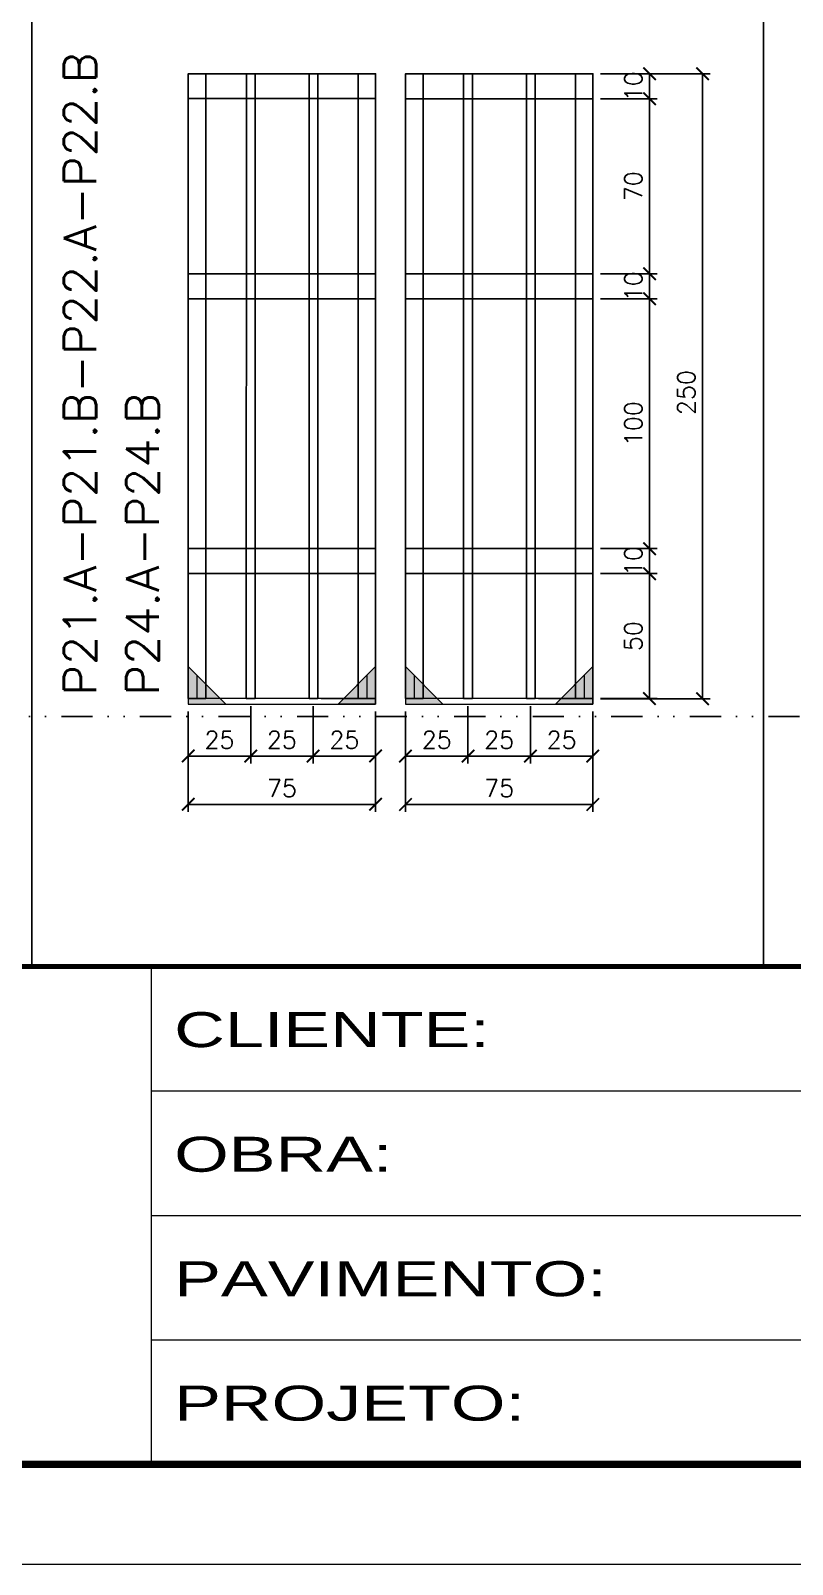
# Model space of a CAD drawing. Header units: millimetres. Extents: x 787 to 8287, y -592 to 17063.
# Drawn here: x 4973 to 5278, y -592 to 22 of the extents above; entities that cross this region are included whole.
import ezdxf

# ---------------------------------------------------------------- set-up
doc = ezdxf.new("R2010")
doc.units = ezdxf.units.MM
for name, pattern in [('CONTINUO', [0]), ('DASHED', [0.75, 0.5, -0.25]), ('DIVIDE2', [0.625, 0.25, -0.125, 0, -0.125, 0, -0.125]), ('HIDDEN', [0.375, 0.25, -0.125])]:
    doc.linetypes.add(name, pattern=pattern)
for name, color, linetype in [('COTA', 241, 'Continuous'), ('Nível', 160, 'Continuous'), ('SARR_2.2x10', 60, 'Continuous'), ('SARR_3.5x7', 81, 'Continuous'), ('SARR_7x7', 40, 'Continuous'), ('Texto Nível', 251, 'Continuous')]:
    doc.layers.add(name, color=color, linetype=linetype)
for name, color, linetype, lineweight in [('Folhas', 255, 'Continuous', 9), ('Madeira', 126, 'Continuous', 18), ('Sarr 2.2x7', 40, 'Continuous', 9), ('SARRAFO DE PRESSAO', 251, 'DASHED', 9), ('Texto Seção', 7, 'Continuous', 15)]:
    doc.layers.add(name, color=color, linetype=linetype, lineweight=lineweight)
doc.styles.add('REGUA-120', font='ROMANS.shx', dxfattribs={"height": 15})
doc.styles.add('ROMANS', font='romans.shx')
doc.styles.add('Tecnologia', font='')
doc.styles.get('Tecnologia').set_extended_font_data('Forgotten Futurist')
doc.dimstyles.new('Cota Paínel', dxfattribs={"dimtxt": 7, "dimasz": 5, "dimexe": 3, "dimexo": 3, "dimgap": 3, "dimtad": 1, "dimdec": 1, "dimzin": 12, "dimdsep": 46, "dimtxsty": 'ROMANS', "dimblk": 'ARCHTICK', "dimcen": 0, "dimclrd": 4, "dimclre": 4, "dimclrt": 1, "dimadec": 1, "dimazin": 3, "dimtfac": 1, "dimtdec": 1, "dimtmove": 0, "dimatfit": 3, "dimldrblk": 'OBLIQUE', "dimfxl": 0, "dimtolj": 1, "dimtzin": 12, "dimarcsym": 0})

# ---------------------------------------------------------------- blocks, each defined once
blk = doc.blocks.new('9999999999')
at = {"color": 30, "linetype": 'CONTINUO'}
for p, q in [((98564.56, 34230.21), (98564.56, 34429.45)), ((98564.56, 34379.64), (99583.98, 34379.64)), ((98564.56, 34329.83), (99487.98, 34329.83)), ((98564.56, 34280.02), (99487.98, 34280.02))]:
    blk.add_line(p, q, dxfattribs=at)
at = {"color": 30, "linetype": 'CONTINUO', "const_width": 2}
blk.add_lwpolyline([(99583.98, 34230.21), (99583.98, 34414.45, 0.414214), (99568.98, 34429.45), (98228.98, 34429.45, 0.414214), (98213.98, 34414.45), (98213.98, 34245.21, 0.414214), (98228.98, 34230.21), (99583.98, 34230.21)], format="xyb", dxfattribs=at)
at = {"layer": 'Folhas'}
blk.add_lwpolyline([(98138.98, 34190.21), (99623.98, 34190.21), (99623.98, 35240.21), (98138.98, 35240.21)], close=True, dxfattribs=at)
at = {"layer": 'Folhas', "color": 30, "const_width": 3}
blk.add_lwpolyline([(98213.98, 34230.21), (99583.98, 34230.21), (99583.98, 35200.21), (98213.98, 35200.21)], close=True, dxfattribs=at)
at = {"layer": 'Folhas', "color": 7, "style": 'Tecnologia', "width": 1.5}
for s, p in [('CLIENTE:', (98573.65, 34397.17)), ('OBRA:', (98573.65, 34347.31)), ('PAVIMENTO:', (98573.65, 34297.5)), ('PROJETO:', (98573.65, 34247.69))]:
    blk.add_text(s, height=14, dxfattribs=at).set_placement(p)
blk = doc.blocks.new('_ArchTick')
at = {"color": 0, "linetype": 'ByBlock', "const_width": 0.15}
blk.add_lwpolyline([(-0.5, -0.5), (0.5, 0.5)], dxfattribs=at)
blk = doc.blocks.new('*D1033')
at = {"layer": 'COTA', "color": 4, "lineweight": -2}
for p, q in [((5035.8, -250.33), (5035.8, -271.15)), ((5060.8, -248.13), (5060.8, -271.15)), ((5035.8, -268.15), (5060.8, -268.15))]:
    blk.add_line(p, q, dxfattribs=at)
at = {"layer": 'Defpoints', "color": 0}
for p in [(5060.8, -245.13), (5035.8, -247.33), (5060.8, -268.15)]:
    blk.add_point(p, dxfattribs=at)
at = {"layer": 'COTA', "color": 4, "lineweight": -2, "xscale": 5, "yscale": 5, "zscale": 5, "rotation": 180}
blk.add_blockref('_ArchTick', (5035.8, -268.15), dxfattribs=at)
at = {"layer": 'COTA', "color": 4, "lineweight": -2, "xscale": 5, "yscale": 5, "zscale": 5}
blk.add_blockref('_ArchTick', (5060.8, -268.15), dxfattribs=at)
at = {"layer": 'COTA', "color": 1, "insert": (5048.3, -261.65), "char_height": 7, "attachment_point": 5, "style": 'ROMANS'}
blk.add_mtext('\\A1;25', dxfattribs=at)
blk = doc.blocks.new('_Oblique')
at = {"color": 0, "linetype": 'ByBlock', "lineweight": -2}
blk.add_line((-0.5, -0.5), (0.5, 0.5), dxfattribs=at)
blk = doc.blocks.new('*D1034')
at = {"layer": 'COTA', "color": 4, "lineweight": -2}
for p, q in [((5060.8, -248.13), (5060.8, -271.15)), ((5085.8, -248.13), (5085.8, -271.15)), ((5060.8, -268.15), (5085.8, -268.15))]:
    blk.add_line(p, q, dxfattribs=at)
at = {"layer": 'Defpoints', "color": 0}
for p in [(5060.8, -245.13), (5085.8, -245.13), (5085.8, -268.15)]:
    blk.add_point(p, dxfattribs=at)
at = {"layer": 'COTA', "color": 4, "lineweight": -2, "xscale": 5, "yscale": 5, "zscale": 5, "rotation": 180}
blk.add_blockref('_ArchTick', (5060.8, -268.15), dxfattribs=at)
at = {"layer": 'COTA', "color": 4, "lineweight": -2, "xscale": 5, "yscale": 5, "zscale": 5}
blk.add_blockref('_ArchTick', (5085.8, -268.15), dxfattribs=at)
at = {"layer": 'COTA', "color": 1, "insert": (5073.3, -261.65), "char_height": 7, "attachment_point": 5, "style": 'ROMANS'}
blk.add_mtext('\\A1;25', dxfattribs=at)
blk = doc.blocks.new('*D1035')
at = {"layer": 'COTA', "color": 4, "lineweight": -2}
for p, q in [((5085.8, -248.13), (5085.8, -271.15)), ((5110.81, -250.33), (5110.81, -271.15)), ((5085.8, -268.15), (5110.81, -268.15))]:
    blk.add_line(p, q, dxfattribs=at)
at = {"layer": 'Defpoints', "color": 0}
for p in [(5085.8, -245.13), (5110.81, -247.33), (5110.81, -268.15)]:
    blk.add_point(p, dxfattribs=at)
at = {"layer": 'COTA', "color": 4, "lineweight": -2, "xscale": 5, "yscale": 5, "zscale": 5, "rotation": 180}
blk.add_blockref('_ArchTick', (5085.8, -268.15), dxfattribs=at)
at = {"layer": 'COTA', "color": 4, "lineweight": -2, "xscale": 5, "yscale": 5, "zscale": 5}
blk.add_blockref('_ArchTick', (5110.81, -268.15), dxfattribs=at)
at = {"layer": 'COTA', "color": 1, "insert": (5098.31, -261.65), "char_height": 7, "attachment_point": 5, "style": 'ROMANS'}
blk.add_mtext('\\A1;25', dxfattribs=at)
blk = doc.blocks.new('*D1036')
at = {"layer": 'COTA', "color": 4, "lineweight": -2}
for p, q in [((5035.8, -250.33), (5035.8, -290.5)), ((5110.81, -250.33), (5110.81, -290.5)), ((5035.8, -287.5), (5110.81, -287.5))]:
    blk.add_line(p, q, dxfattribs=at)
at = {"layer": 'Defpoints', "color": 0}
for p in [(5035.8, -247.33), (5110.81, -247.33), (5110.81, -287.5)]:
    blk.add_point(p, dxfattribs=at)
at = {"layer": 'COTA', "color": 4, "lineweight": -2, "xscale": 5, "yscale": 5, "zscale": 5, "rotation": 180}
blk.add_blockref('_ArchTick', (5035.8, -287.5), dxfattribs=at)
at = {"layer": 'COTA', "color": 4, "lineweight": -2, "xscale": 5, "yscale": 5, "zscale": 5}
blk.add_blockref('_ArchTick', (5110.81, -287.5), dxfattribs=at)
at = {"layer": 'COTA', "color": 1, "insert": (5073.31, -281), "char_height": 7, "attachment_point": 5, "style": 'ROMANS'}
blk.add_mtext('\\A1;75', dxfattribs=at)
blk = doc.blocks.new('*D1037')
at = {"layer": 'COTA', "color": 4, "lineweight": -2}
for p, q in [((5122.79, -250.36), (5122.79, -271.18)), ((5147.79, -248.16), (5147.79, -271.18)), ((5122.79, -268.18), (5147.79, -268.18))]:
    blk.add_line(p, q, dxfattribs=at)
at = {"layer": 'Defpoints', "color": 0}
for p in [(5147.79, -245.16), (5122.79, -247.36), (5147.79, -268.18)]:
    blk.add_point(p, dxfattribs=at)
at = {"layer": 'COTA', "color": 4, "lineweight": -2, "xscale": 5, "yscale": 5, "zscale": 5, "rotation": 180}
blk.add_blockref('_ArchTick', (5122.79, -268.18), dxfattribs=at)
at = {"layer": 'COTA', "color": 4, "lineweight": -2, "xscale": 5, "yscale": 5, "zscale": 5}
blk.add_blockref('_ArchTick', (5147.79, -268.18), dxfattribs=at)
at = {"layer": 'COTA', "color": 1, "insert": (5135.29, -261.68), "char_height": 7, "attachment_point": 5, "style": 'ROMANS'}
blk.add_mtext('\\A1;25', dxfattribs=at)
blk = doc.blocks.new('*D1038')
at = {"layer": 'COTA', "color": 4, "lineweight": -2}
for p, q in [((5147.79, -248.16), (5147.79, -271.18)), ((5172.79, -248.16), (5172.79, -271.18)), ((5147.79, -268.18), (5172.79, -268.18))]:
    blk.add_line(p, q, dxfattribs=at)
at = {"layer": 'Defpoints', "color": 0}
for p in [(5147.79, -245.16), (5172.79, -245.16), (5172.79, -268.18)]:
    blk.add_point(p, dxfattribs=at)
at = {"layer": 'COTA', "color": 4, "lineweight": -2, "xscale": 5, "yscale": 5, "zscale": 5, "rotation": 180}
blk.add_blockref('_ArchTick', (5147.79, -268.18), dxfattribs=at)
at = {"layer": 'COTA', "color": 4, "lineweight": -2, "xscale": 5, "yscale": 5, "zscale": 5}
blk.add_blockref('_ArchTick', (5172.79, -268.18), dxfattribs=at)
at = {"layer": 'COTA', "color": 1, "insert": (5160.29, -261.68), "char_height": 7, "attachment_point": 5, "style": 'ROMANS'}
blk.add_mtext('\\A1;25', dxfattribs=at)
blk = doc.blocks.new('*D1039')
at = {"layer": 'COTA', "color": 4, "lineweight": -2}
for p, q in [((5172.79, -248.16), (5172.79, -271.18)), ((5197.79, -250.36), (5197.79, -271.18)), ((5172.79, -268.18), (5197.79, -268.18))]:
    blk.add_line(p, q, dxfattribs=at)
at = {"layer": 'Defpoints', "color": 0}
for p in [(5172.79, -245.16), (5197.79, -247.36), (5197.79, -268.18)]:
    blk.add_point(p, dxfattribs=at)
at = {"layer": 'COTA', "color": 4, "lineweight": -2, "xscale": 5, "yscale": 5, "zscale": 5, "rotation": 180}
blk.add_blockref('_ArchTick', (5172.79, -268.18), dxfattribs=at)
at = {"layer": 'COTA', "color": 4, "lineweight": -2, "xscale": 5, "yscale": 5, "zscale": 5}
blk.add_blockref('_ArchTick', (5197.79, -268.18), dxfattribs=at)
at = {"layer": 'COTA', "color": 1, "insert": (5185.29, -261.68), "char_height": 7, "attachment_point": 5, "style": 'ROMANS'}
blk.add_mtext('\\A1;25', dxfattribs=at)
blk = doc.blocks.new('*D1040')
at = {"layer": 'COTA', "color": 4, "lineweight": -2}
for p, q in [((5122.79, -250.36), (5122.79, -290.54)), ((5197.79, -250.36), (5197.79, -290.54)), ((5122.79, -287.54), (5197.79, -287.54))]:
    blk.add_line(p, q, dxfattribs=at)
at = {"layer": 'Defpoints', "color": 0}
for p in [(5122.79, -247.36), (5197.79, -247.36), (5197.79, -287.54)]:
    blk.add_point(p, dxfattribs=at)
at = {"layer": 'COTA', "color": 4, "lineweight": -2, "xscale": 5, "yscale": 5, "zscale": 5, "rotation": 180}
blk.add_blockref('_ArchTick', (5122.79, -287.54), dxfattribs=at)
at = {"layer": 'COTA', "color": 4, "lineweight": -2, "xscale": 5, "yscale": 5, "zscale": 5}
blk.add_blockref('_ArchTick', (5197.79, -287.54), dxfattribs=at)
at = {"layer": 'COTA', "color": 1, "insert": (5160.29, -281.04), "char_height": 7, "attachment_point": 5, "style": 'ROMANS'}
blk.add_mtext('\\A1;75', dxfattribs=at)
blk = doc.blocks.new('*D1041')
at = {"layer": 'COTA', "color": 4, "lineweight": -2}
for p, q in [((5200.79, -195.16), (5223.49, -195.16)), ((5220.49, -245.16), (5220.49, -195.16)), ((5200.79, -245.16), (5223.49, -245.16))]:
    blk.add_line(p, q, dxfattribs=at)
at = {"layer": 'Defpoints', "color": 0}
for p in [(5197.79, -195.16), (5220.49, -195.16), (5197.79, -245.16)]:
    blk.add_point(p, dxfattribs=at)
at = {"layer": 'COTA', "color": 4, "lineweight": -2, "xscale": 5, "yscale": 5, "zscale": 5}
for p, rotation in [((5220.49, -195.16), 90), ((5220.49, -245.16), 270)]:
    blk.add_blockref('_ArchTick', p, dxfattribs=dict(at, rotation=rotation))
at = {"layer": 'COTA', "color": 1, "insert": (5213.99, -220.16), "char_height": 7, "attachment_point": 5, "rotation": 90, "style": 'ROMANS'}
blk.add_mtext('\\A1;50', dxfattribs=at)
blk = doc.blocks.new('*D1042')
at = {"layer": 'COTA', "color": 4, "lineweight": -2}
for p, q in [((5200.79, -185.16), (5223.49, -185.16)), ((5220.49, -195.16), (5220.49, -185.16)), ((5200.79, -195.16), (5223.49, -195.16))]:
    blk.add_line(p, q, dxfattribs=at)
at = {"layer": 'Defpoints', "color": 0}
for p in [(5197.79, -185.16), (5220.49, -185.16), (5197.79, -195.16)]:
    blk.add_point(p, dxfattribs=at)
at = {"layer": 'COTA', "color": 4, "lineweight": -2, "xscale": 5, "yscale": 5, "zscale": 5}
for p, rotation in [((5220.49, -185.16), 90), ((5220.49, -195.16), 270)]:
    blk.add_blockref('_ArchTick', p, dxfattribs=dict(at, rotation=rotation))
at = {"layer": 'COTA', "color": 1, "insert": (5213.99, -190.16), "char_height": 7, "attachment_point": 5, "rotation": 90, "style": 'ROMANS'}
blk.add_mtext('\\A1;10', dxfattribs=at)
blk = doc.blocks.new('*D1043')
at = {"layer": 'COTA', "color": 4, "lineweight": -2}
for p, q in [((5200.79, -85.16), (5223.49, -85.16)), ((5220.49, -185.16), (5220.49, -85.16)), ((5200.79, -185.16), (5223.49, -185.16))]:
    blk.add_line(p, q, dxfattribs=at)
at = {"layer": 'Defpoints', "color": 0}
for p in [(5197.79, -85.16), (5220.49, -85.16), (5197.79, -185.16)]:
    blk.add_point(p, dxfattribs=at)
at = {"layer": 'COTA', "color": 4, "lineweight": -2, "xscale": 5, "yscale": 5, "zscale": 5}
for p, rotation in [((5220.49, -85.16), 90), ((5220.49, -185.16), 270)]:
    blk.add_blockref('_ArchTick', p, dxfattribs=dict(at, rotation=rotation))
at = {"layer": 'COTA', "color": 1, "insert": (5213.99, -135.16), "char_height": 7, "attachment_point": 5, "rotation": 90, "style": 'ROMANS'}
blk.add_mtext('\\A1;100', dxfattribs=at)
blk = doc.blocks.new('*D1044')
at = {"layer": 'COTA', "color": 4, "lineweight": -2}
for p, q in [((5200.79, -75.16), (5223.49, -75.16)), ((5220.49, -85.16), (5220.49, -75.16)), ((5200.79, -85.16), (5223.49, -85.16))]:
    blk.add_line(p, q, dxfattribs=at)
at = {"layer": 'Defpoints', "color": 0}
for p in [(5197.79, -75.16), (5220.49, -75.16), (5197.79, -85.16)]:
    blk.add_point(p, dxfattribs=at)
at = {"layer": 'COTA', "color": 4, "lineweight": -2, "xscale": 5, "yscale": 5, "zscale": 5}
for p, rotation in [((5220.49, -75.16), 90), ((5220.49, -85.16), 270)]:
    blk.add_blockref('_ArchTick', p, dxfattribs=dict(at, rotation=rotation))
at = {"layer": 'COTA', "color": 1, "insert": (5213.99, -80.16), "char_height": 7, "attachment_point": 5, "rotation": 90, "style": 'ROMANS'}
blk.add_mtext('\\A1;10', dxfattribs=at)
blk = doc.blocks.new('*D1045')
at = {"layer": 'COTA', "color": 4, "lineweight": -2}
for p, q in [((5200.79, -5.13), (5223.49, -5.13)), ((5220.49, -75.16), (5220.49, -5.13)), ((5200.79, -75.16), (5223.49, -75.16))]:
    blk.add_line(p, q, dxfattribs=at)
at = {"layer": 'Defpoints', "color": 0}
for p in [(5197.79, -5.13), (5220.49, -5.13), (5197.79, -75.16)]:
    blk.add_point(p, dxfattribs=at)
at = {"layer": 'COTA', "color": 4, "lineweight": -2, "xscale": 5, "yscale": 5, "zscale": 5}
for p, rotation in [((5220.49, -5.13), 90), ((5220.49, -75.16), 270)]:
    blk.add_blockref('_ArchTick', p, dxfattribs=dict(at, rotation=rotation))
at = {"layer": 'COTA', "color": 1, "insert": (5213.99, -40.14), "char_height": 7, "attachment_point": 5, "rotation": 90, "style": 'ROMANS'}
blk.add_mtext('\\A1;70', dxfattribs=at)
blk = doc.blocks.new('*D1046')
at = {"layer": 'COTA', "color": 4, "lineweight": -2}
for p, q in [((5200.79, 4.84), (5244.71, 4.84)), ((5241.71, -245.2), (5241.71, 4.84)), ((5200.79, -245.2), (5244.71, -245.2))]:
    blk.add_line(p, q, dxfattribs=at)
at = {"layer": 'Defpoints', "color": 0}
for p in [(5197.79, 4.84), (5241.71, 4.84), (5197.79, -245.2)]:
    blk.add_point(p, dxfattribs=at)
at = {"layer": 'COTA', "color": 4, "lineweight": -2, "xscale": 5, "yscale": 5, "zscale": 5}
for p, rotation in [((5241.71, 4.84), 90), ((5241.71, -245.2), 270)]:
    blk.add_blockref('_ArchTick', p, dxfattribs=dict(at, rotation=rotation))
at = {"layer": 'COTA', "color": 1, "insert": (5235.21, -122.68), "char_height": 7, "attachment_point": 5, "rotation": 90, "style": 'ROMANS'}
blk.add_mtext('\\A1;250', dxfattribs=at)
blk = doc.blocks.new('*D1047')
at = {"layer": 'COTA', "color": 4, "lineweight": -2}
for p, q in [((5200.79, 4.87), (5223.49, 4.87)), ((5220.49, -5.13), (5220.49, 4.87)), ((5200.79, -5.13), (5223.49, -5.13))]:
    blk.add_line(p, q, dxfattribs=at)
at = {"layer": 'Defpoints', "color": 0}
for p in [(5197.79, 4.87), (5220.49, 4.87), (5197.79, -5.13)]:
    blk.add_point(p, dxfattribs=at)
at = {"layer": 'COTA', "color": 4, "lineweight": -2, "xscale": 5, "yscale": 5, "zscale": 5}
for p, rotation in [((5220.49, 4.87), 90), ((5220.49, -5.13), 270)]:
    blk.add_blockref('_ArchTick', p, dxfattribs=dict(at, rotation=rotation))
at = {"layer": 'COTA', "color": 1, "insert": (5213.99, -0.13), "char_height": 7, "attachment_point": 5, "rotation": 90, "style": 'ROMANS'}
blk.add_mtext('\\A1;10', dxfattribs=at)

msp = doc.modelspace()

# ---------------------------------------------------------------- hatches: boundary and pattern name
at = {"layer": 'Madeira'}
h = msp.add_hatch(color=252, dxfattribs=at)
h.dxf.hatch_style = 2
h.paths.add_polyline_path([(5035.8, -232.33), (5035.8, -247.33), (5050.8, -247.33)])
h = msp.add_hatch(color=252, dxfattribs=at)
h.dxf.hatch_style = 2
h.paths.add_polyline_path([(5110.81, -232.33), (5110.81, -247.33), (5095.81, -247.33)])
h = msp.add_hatch(color=252, dxfattribs=at)
h.dxf.hatch_style = 2
h.paths.add_polyline_path([(5122.79, -232.36), (5122.79, -247.36), (5137.79, -247.36)])
h = msp.add_hatch(color=252, dxfattribs=at)
h.dxf.hatch_style = 2
h.paths.add_polyline_path([(5197.79, -232.36), (5197.79, -247.36), (5182.79, -247.36)])

# ---------------------------------------------------------------- linework, layer by layer
at = {"layer": 'Madeira', "color": 250, "linetype": 'HIDDEN'}
for p, q in [((5039.3, -235.83), (5039.3, -245.13)), ((5107.31, -235.83), (5107.31, -245.13)), ((5126.29, -235.86), (5126.29, -245.16)), ((5194.29, -235.86), (5194.29, -245.16)), ((5045.64, -245.13), (5035.8, -245.13)), ((5045.64, -245.13), (5035.8, -245.13)), ((5100.97, -245.13), (5110.81, -245.13)), ((5100.97, -245.13), (5110.81, -245.13)), ((5132.63, -245.16), (5122.79, -245.16)), ((5132.63, -245.16), (5122.79, -245.16)), ((5187.96, -245.16), (5197.79, -245.16)), ((5187.96, -245.16), (5197.79, -245.16))]:
    msp.add_line(p, q, dxfattribs=at)
at = {"layer": 'Madeira', "color": 1, "linetype": 'HIDDEN'}
for p, q in [((5039.3, -235.83), (5039.3, -245.13)), ((5042.8, -239.33), (5042.8, -245.13)), ((5107.31, -235.83), (5107.31, -245.13)), ((5126.29, -235.86), (5126.29, -245.16)), ((5194.29, -235.86), (5194.29, -245.16)), ((5051.6, -245.13), (5035.8, -245.13)), ((5089.01, -245.13), (5110.81, -245.13)), ((5138.59, -245.16), (5122.79, -245.16)), ((5129.79, -239.36), (5129.79, -245.16)), ((5175.99, -245.16), (5197.79, -245.16))]:
    msp.add_line(p, q, dxfattribs=at)
at = {"layer": 'Madeira', "color": 250}
for p, q in [((5035.8, -245.13), (5035.8, -247.33)), ((5035.8, -245.13), (5035.8, -247.33)), ((5035.8, -245.13), (5035.8, -247.33)), ((5122.79, -245.16), (5122.79, -247.36)), ((5122.79, -245.16), (5122.79, -247.36)), ((5122.79, -245.16), (5122.79, -247.36))]:
    msp.add_line(p, q, dxfattribs=at)
at = {"layer": 'Madeira', "color": 0}
for points in [[(5035.8, -232.33), (5035.8, -247.33), (5050.8, -247.33), (5035.8, -232.33)], [(5110.81, -232.33), (5110.81, -247.33), (5095.81, -247.33), (5110.81, -232.33)], [(5122.79, -232.36), (5122.79, -247.36), (5137.79, -247.36), (5122.79, -232.36)], [(5197.79, -232.36), (5197.79, -247.36), (5182.79, -247.36), (5197.79, -232.36)]]:
    msp.add_lwpolyline(points, dxfattribs=at)
at = {"layer": 'Nível', "color": 4, "linetype": 'DIVIDE2', "ltscale": 50}
msp.add_line((4670.5, -252.33), (6040.5, -252.33), dxfattribs=at)
at = {"layer": 'Sarr 2.2x7'}
for points in [[(5110.81, -245.13), (5035.8, -245.13), (5035.8, -247.33), (5110.81, -247.33)], [(5110.81, -245.13), (5035.8, -245.13), (5035.8, -247.33), (5110.81, -247.33)], [(5197.79, -245.16), (5122.79, -245.16), (5122.79, -247.36), (5197.79, -247.36)], [(5197.79, -245.16), (5122.79, -245.16), (5122.79, -247.36), (5197.79, -247.36)]]:
    msp.add_lwpolyline(points, close=True, dxfattribs=at)
at = {"layer": 'SARR_2.2x10'}
for points in [[(5035.81, 4.91), (5110.81, 4.91), (5110.81, -5.09), (5035.81, -5.09)], [(5035.81, 4.91), (5110.81, 4.91), (5110.81, -5.09), (5035.81, -5.09)], [(5122.79, 4.87), (5197.79, 4.87), (5197.79, -5.13), (5122.79, -5.13)], [(5122.79, 4.87), (5197.79, 4.87), (5197.79, -5.13), (5122.79, -5.13)], [(5035.81, -75.13), (5110.81, -75.13), (5110.81, -85.13), (5035.81, -85.13)], [(5035.81, -75.13), (5110.81, -75.13), (5110.81, -85.13), (5035.81, -85.13)], [(5122.79, -75.16), (5197.79, -75.16), (5197.79, -85.16), (5122.79, -85.16)], [(5122.79, -75.16), (5197.79, -75.16), (5197.79, -85.16), (5122.79, -85.16)], [(5035.81, -185.13), (5110.81, -185.13), (5110.81, -195.13), (5035.81, -195.13)], [(5035.81, -185.13), (5110.81, -185.13), (5110.81, -195.13), (5035.81, -195.13)], [(5122.79, -185.16), (5197.79, -185.16), (5197.79, -195.16), (5122.79, -195.16)], [(5122.79, -185.16), (5197.79, -185.16), (5197.79, -195.16), (5122.79, -195.16)]]:
    msp.add_lwpolyline(points, close=True, dxfattribs=at)
at = {"layer": 'SARR_3.5x7'}
for p, q in [((5059.05, -245.13), (5059.06, 4.91)), ((5059.05, -245.13), (5059.06, 4.91)), ((5059.06, 4.91), (5060.81, 4.91)), ((5059.06, 4.91), (5060.81, 4.91)), ((5062.56, 4.91), (5060.81, 4.91)), ((5062.56, 4.91), (5060.81, 4.91)), ((5062.55, -245.13), (5062.56, 4.91)), ((5062.55, -245.13), (5062.56, 4.91)), ((5084.18, -245.13), (5084.18, 4.91)), ((5084.18, 4.91), (5085.93, 4.91)), ((5084.18, -245.13), (5084.18, 4.91)), ((5084.18, 4.91), (5085.93, 4.91)), ((5087.68, 4.91), (5085.93, 4.91)), ((5087.68, 4.91), (5085.93, 4.91)), ((5087.68, -245.13), (5087.68, 4.91)), ((5087.68, -245.13), (5087.68, 4.91)), ((5146.04, -245.16), (5146.04, 4.87)), ((5146.04, 4.87), (5147.79, 4.87)), ((5146.04, -245.16), (5146.04, 4.87)), ((5146.04, 4.87), (5147.79, 4.87)), ((5149.54, 4.87), (5147.79, 4.87)), ((5149.54, 4.87), (5147.79, 4.87)), ((5149.54, -245.16), (5149.54, 4.87)), ((5149.54, -245.16), (5149.54, 4.87)), ((5171.17, -245.16), (5171.17, 4.87)), ((5171.17, 4.87), (5172.92, 4.87)), ((5171.17, -245.16), (5171.17, 4.87)), ((5171.17, 4.87), (5172.92, 4.87)), ((5174.67, 4.87), (5172.92, 4.87)), ((5174.67, 4.87), (5172.92, 4.87)), ((5174.67, -245.16), (5174.67, 4.87)), ((5174.67, -245.16), (5174.67, 4.87)), ((5059.05, -245.13), (5060.8, -245.13)), ((5059.05, -245.13), (5060.8, -245.13)), ((5062.55, -245.13), (5060.8, -245.13)), ((5062.55, -245.13), (5060.8, -245.13)), ((5084.18, -245.13), (5085.93, -245.13)), ((5084.18, -245.13), (5085.93, -245.13)), ((5087.68, -245.13), (5085.93, -245.13)), ((5087.68, -245.13), (5085.93, -245.13)), ((5146.04, -245.16), (5147.79, -245.16)), ((5146.04, -245.16), (5147.79, -245.16)), ((5149.54, -245.16), (5147.79, -245.16)), ((5149.54, -245.16), (5147.79, -245.16)), ((5171.17, -245.16), (5172.92, -245.16)), ((5171.17, -245.16), (5172.92, -245.16)), ((5174.67, -245.16), (5172.92, -245.16)), ((5174.67, -245.16), (5172.92, -245.16))]:
    msp.add_line(p, q, dxfattribs=at)
at = {"layer": 'SARR_7x7'}
for points in [[(5035.8, -245.13), (5042.8, -245.13), (5042.81, 4.91), (5035.81, 4.91)], [(5035.8, -245.13), (5042.8, -245.13), (5042.81, 4.91), (5035.81, 4.91)], [(5103.81, -245.13), (5110.81, -245.13), (5110.81, 4.91), (5103.81, 4.91)], [(5103.81, -245.13), (5110.81, -245.13), (5110.81, 4.91), (5103.81, 4.91)], [(5122.79, -245.16), (5129.79, -245.16), (5129.8, 4.87), (5122.8, 4.87)], [(5122.79, -245.16), (5129.79, -245.16), (5129.8, 4.87), (5122.8, 4.87)], [(5190.79, -245.16), (5197.79, -245.16), (5197.8, 4.87), (5190.8, 4.87)], [(5190.79, -245.16), (5197.79, -245.16), (5197.8, 4.87), (5190.8, 4.87)]]:
    msp.add_lwpolyline(points, close=True, dxfattribs=at)
at = {"layer": 'Texto Nível'}
for p, q in [((4973.22, -352.37), (4973.22, 418.39)), ((4973.22, -352.37), (4973.22, 418.39)), ((5266.06, -352.37), (5266.06, 418.39)), ((5266.06, -352.37), (5266.06, 418.39))]:
    msp.add_line(p, q, dxfattribs=at)

# ---------------------------------------------------------------- block references
at = {"layer": 'SARRAFO DE PRESSAO', "color": 6, "linetype": 'ByBlock'}
msp.add_blockref('9999999999', (-93543.48, -34781.81), dxfattribs=at)

# ---------------------------------------------------------------- texts
at = {"layer": 'Texto Seção', "style": 'REGUA-120', "width": 1.05}
for s, p in [('P21.A-P21.B-P22.A-P22.B', (4998.99, -244.03)), ('P24.A-P24.B', (5023.99, -244.03))]:
    msp.add_text(s, height=13, rotation=90, dxfattribs=at).set_placement(p)

# ---------------------------------------------------------------- dimensions: what is measured, and where the dimension line sits
at = {"layer": 'COTA'}
for base, p1, p2, picture, middle in [((5220.49, 4.87), (5197.79, -5.13), (5197.79, 4.87), '*D1047', (5220.49, -0.13)), ((5241.71, 4.84), (5197.79, -245.2), (5197.79, 4.84), '*D1046', (5241.71, -122.68)), ((5220.49, -75.16), (5197.79, -85.16), (5197.79, -75.16), '*D1044', (5220.49, -80.16)), ((5220.49, -185.16), (5197.79, -195.16), (5197.79, -185.16), '*D1042', (5220.49, -190.16))]:
    dim = msp.add_linear_dim(base=base, p1=p1, p2=p2, angle=90, dimstyle='Cota Paínel', dxfattribs=at)
    dim.commit()
    dim.dimension.update_dxf_attribs({"geometry": picture, "text_midpoint": middle, "dimtype": 160})
for base, p1, p2, picture, middle in [((5220.49, -5.13), (5197.79, -75.16), (5197.79, -5.13), '*D1045', (5213.99, -40.14)), ((5220.49, -85.16), (5197.79, -185.16), (5197.79, -85.16), '*D1043', (5213.99, -135.16)), ((5220.49, -195.16), (5197.79, -245.16), (5197.79, -195.16), '*D1041', (5213.99, -220.16))]:
    dim = msp.add_linear_dim(base=base, p1=p1, p2=p2, angle=90, dimstyle='Cota Paínel', dxfattribs=at)
    dim.commit()
    dim.dimension.update_dxf_attribs({"geometry": picture, "text_midpoint": middle})
for base, p1, p2, picture, middle in [((5060.8, -268.15), (5035.8, -247.33), (5060.8, -245.13), '*D1033', (5048.3, -261.65)), ((5085.8, -268.15), (5060.8, -245.13), (5085.8, -245.13), '*D1034', (5073.3, -261.65)), ((5110.81, -268.15), (5085.8, -245.13), (5110.81, -247.33), '*D1035', (5098.31, -261.65)), ((5147.79, -268.18), (5122.79, -247.36), (5147.79, -245.16), '*D1037', (5135.29, -261.68)), ((5172.79, -268.18), (5147.79, -245.16), (5172.79, -245.16), '*D1038', (5160.29, -261.68)), ((5197.79, -268.18), (5172.79, -245.16), (5197.79, -247.36), '*D1039', (5185.29, -261.68)), ((5110.81, -287.5), (5035.8, -247.33), (5110.81, -247.33), '*D1036', (5073.31, -281)), ((5197.79, -287.54), (5122.79, -247.36), (5197.79, -247.36), '*D1040', (5160.29, -281.04))]:
    dim = msp.add_linear_dim(base=base, p1=p1, p2=p2, dimstyle='Cota Paínel', dxfattribs=at)
    dim.commit()
    dim.dimension.update_dxf_attribs({"geometry": picture, "text_midpoint": middle})

doc.saveas('drawing.dxf')
